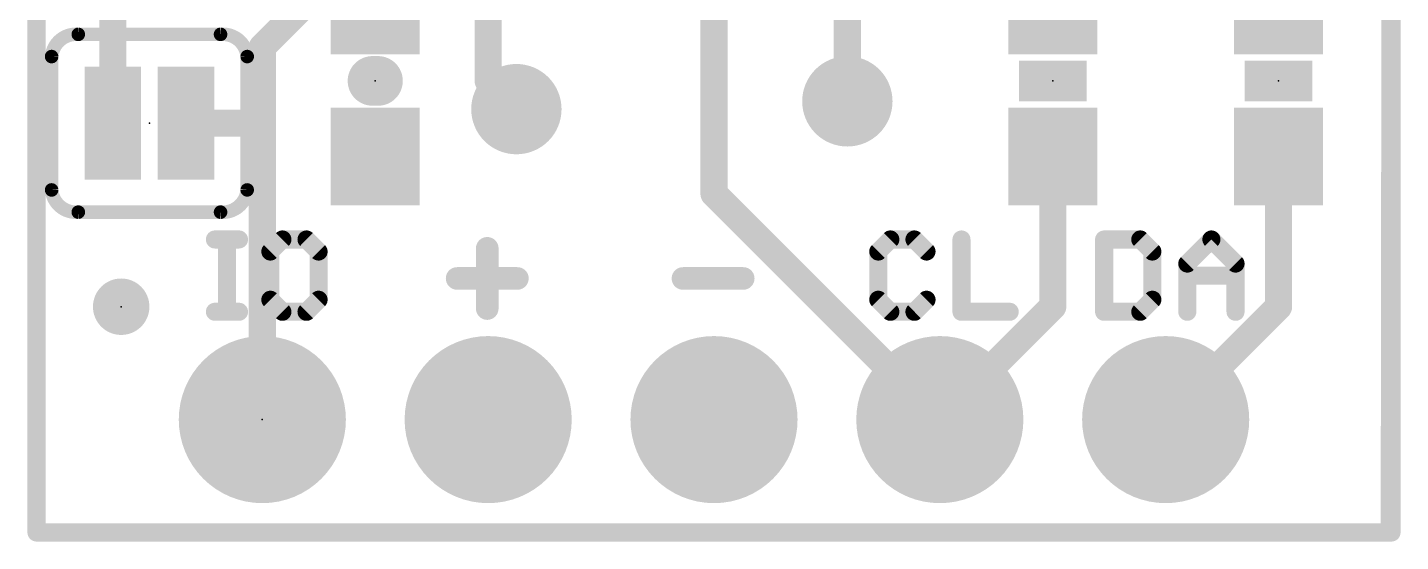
# Model space of a CAD drawing. Extents: x -25.4 to 15.3, y -10.2 to 15.3.
# Drawn here: x -0.1 to 15.34, y -0.1 to 5.68 of the extents above; entities that cross this region are included whole.
import ezdxf

# ---------------------------------------------------------------- set-up
doc = ezdxf.new("R2010")
doc.units = 0
for name, color, linetype in [('1', 12, 'CONTINUOUS'), ('17', 110, 'CONTINUOUS'), ('18', 110, 'CONTINUOUS'), ('20', 53, 'CONTINUOUS'), ('21', 41, 'CONTINUOUS'), ('23', 53, 'CONTINUOUS')]:
    doc.layers.add(name, color=color, linetype=linetype)

# ---------------------------------------------------------------- blocks, each defined once
blk = doc.blocks.new('RECT')
blk.add_solid([(-0.5, -0.5), (0.5, -0.5), (-0.5, 0.5), (0.5, 0.5)])
blk = doc.blocks.new('PIE')
at = {"const_width": 0.5}
blk.add_lwpolyline([(0, -0.25, 1), (0, 0.25, 1), (0, -0.25)], format="xyb", dxfattribs=at)
blk = doc.blocks.new('ROUNDP')
at = {"const_width": 0.5}
blk.add_lwpolyline([(0, -0.25, 1), (0, 0.25, 1), (0, -0.25)], format="xyb", dxfattribs=at)
blk = doc.blocks.new('ROUNDV')
at = {"const_width": 0.5}
blk.add_lwpolyline([(0, -0.25, 1), (0, 0.25, 1), (0, -0.25)], format="xyb", dxfattribs=at)

msp = doc.modelspace()

# ---------------------------------------------------------------- linework, layer by layer
at = {"layer": '1'}
for points, const_width in [([(0, 15.24), (0, 0)], 0.2032), ([(15.24, 0), (15.24, 15.24)], 0.2032), ([(0.8581, 4.6037), (0.8581, 6.0968)], 0.3048), ([(7.62, 6.17), (7.62, 3.81)], 0.3048), ([(9.12, 6.17), (9.12, 4.85)], 0.3048), ([(3.009, 5.93), (2.54, 5.461)], 0.3048), ([(5.08, 5.93), (5.08, 5.08)], 0.3048), ([(2.54, 4.6037), (2.54, 5.461)], 0.3048), ([(5.08, 5.08), (5.3975, 4.7625)], 0.3048), ([(2.54, 4.6037), (1.6819, 4.6037)], 0.3048), ([(2.54, 1.27), (2.54, 4.6037)], 0.3048), ([(11.43, 4.23), (11.43, 2.54)], 0.3048), ([(13.97, 4.23), (13.97, 2.54)], 0.3048), ([(7.62, 3.81), (10.16, 1.27)], 0.3048), ([(11.43, 2.54), (10.16, 1.27)], 0.3048), ([(13.97, 2.54), (12.7, 1.27)], 0.3048), ([(0, 0), (15.24, 0)], 0.2032)]:
    msp.add_lwpolyline(points, dxfattribs=dict(at, const_width=const_width))
for points, const_width in [([(2.6162, 5.461, 1), (2.4638, 5.461)], 0.1524), ([(2.4861, 5.5149, 1), (2.5939, 5.4071)], 0.1524), ([(5.1339, 5.1339, 1), (5.0261, 5.0261)], 0.1524), ([(5.0038, 5.08, 1), (5.1562, 5.08)], 0.1524), ([(5.3436, 4.7086, 1), (5.4514, 4.8164)], 0.1524), ([(9.0438, 4.85, 1), (9.1962, 4.85)], 0.1524), ([(0.7819, 4.6037, 1), (0.9343, 4.6037)], 0.1524), ([(1.6819, 4.6799, 1), (1.6819, 4.5275)], 0.1524), ([(2.6162, 4.6037, 1), (2.4638, 4.6037)], 0.1524), ([(2.4638, 4.6037, 1), (2.6162, 4.6037)], 0.1524), ([(2.54, 4.5275, 1), (2.54, 4.6799)], 0.1524), ([(11.5062, 4.23, 1), (11.3538, 4.23)], 0.1524), ([(14.0462, 4.23, 1), (13.8938, 4.23)], 0.1524), ([(7.6739, 3.8639, 1), (7.5661, 3.7561)], 0.1524), ([(7.5438, 3.81, 1), (7.6962, 3.81)], 0.1524), ([(11.4839, 2.4861, 1), (11.3761, 2.5939)], 0.1524), ([(14.0239, 2.4861, 1), (13.9161, 2.5939)], 0.1524), ([(11.3538, 2.54, 1), (11.5062, 2.54)], 0.1524), ([(13.8938, 2.54, 1), (14.0462, 2.54)], 0.1524), ([(10.1061, 1.3239, 1), (10.2139, 1.2161)], 0.1524), ([(10.1061, 1.2161, 1), (10.2139, 1.3239)], 0.1524), ([(12.6461, 1.3239, 1), (12.7539, 1.2161)], 0.1524), ([(2.4638, 1.27, 1), (2.6162, 1.27)], 0.1524), ([(0, 0.0508, 1), (0, -0.0508)], 0.1016), ([(-0.0508, 0, 1), (0.0508, 0)], 0.1016), ([(15.1892, 0, 1), (15.2908, 0)], 0.1016), ([(15.24, -0.0508, 1), (15.24, 0.0508)], 0.1016)]:
    msp.add_lwpolyline(points, format="xyb", dxfattribs=dict(at, const_width=const_width))
at = {"layer": '20', "const_width": 0.2032}
for points in [[(0, 15.24), (0, 0)], [(15.22, 0), (15.24, 15.24)], [(0, 0), (15.22, 0)]]:
    msp.add_lwpolyline(points, dxfattribs=at)
at = {"layer": '20', "const_width": 0.1016}
for points in [[(0, 0.0508, 1), (0, -0.0508)], [(-0.0508, 0, 1), (0.0508, 0)], [(15.1692, 0.0001, 1), (15.2708, -0.0001)], [(15.22, -0.0508, 1), (15.22, 0.0508)]]:
    msp.add_lwpolyline(points, format="xyb", dxfattribs=at)
at = {"layer": '21'}
for points, const_width in [([(0.47, 5.6038, 0.4142), (0.17, 5.3538)], 0.1524), ([(0.47, 5.6419, 1), (0.47, 5.5657)], 0.0762), ([(0.4666, 5.5658, 1), (0.4734, 5.6417)], 0.0762), ([(2.37, 5.3538, 0.4142), (2.07, 5.6038)], 0.1524), ([(2.0666, 5.6417, 1), (2.0734, 5.5658)], 0.0762), ([(2.07, 5.5657, 1), (2.07, 5.6419)], 0.0762), ([(0.2081, 5.3538, 1), (0.1319, 5.3538)], 0.0762), ([(2.4081, 5.3538, 1), (2.3319, 5.3538)], 0.0762), ([(0.1321, 5.3572, 1), (0.2079, 5.3503)], 0.0762), ([(2.3321, 5.3503, 1), (2.4079, 5.3572)], 0.0762), ([(3.7795, 5.2197, 1), (3.7795, 4.9403)], 0.2794), ([(3.8405, 4.9403, 1), (3.8405, 5.2197)], 0.2794), ([(0.17, 3.8538, 0.4148), (0.47, 3.6038)], 0.1524), ([(0.2079, 3.8572, 1), (0.1321, 3.8503)], 0.0762), ([(0.1319, 3.8538, 1), (0.2081, 3.8538)], 0.0762), ([(2.07, 3.6038, 0.4142), (2.37, 3.8538)], 0.1524), ([(2.3319, 3.8538, 1), (2.4081, 3.8538)], 0.0762), ([(2.4079, 3.8503, 1), (2.3321, 3.8572)], 0.0762), ([(0.47, 3.6419, 1), (0.47, 3.5657)], 0.0762), ([(0.4735, 3.5658, 1), (0.4665, 3.6417)], 0.0762), ([(2.0734, 3.6417, 1), (2.0666, 3.5658)], 0.0762), ([(2.07, 3.5657, 1), (2.07, 3.6419)], 0.0762), ([(2.0066, 3.3471, 1), (2.0066, 3.2455)], 0.1016), ([(2.193, 3.2963, 1), (2.0914, 3.2963)], 0.1016), ([(2.2778, 3.2455, 1), (2.2778, 3.3471)], 0.1016), ([(2.7659, 3.3471, 1), (2.7659, 3.2455)], 0.1016), ([(2.8018, 3.2604, 1), (2.7299, 3.3323)], 0.1016), ([(3.0729, 3.3323, 1), (3.0011, 3.2604)], 0.1016), ([(3.037, 3.2455, 1), (3.037, 3.3471)], 0.1016), ([(9.6034, 3.3471, 1), (9.6034, 3.2455)], 0.1016), ([(9.6394, 3.2604, 1), (9.5675, 3.3323)], 0.1016), ([(9.9105, 3.3323, 1), (9.8387, 3.2604)], 0.1016), ([(9.8746, 3.2455, 1), (9.8746, 3.3471)], 0.1016), ([(10.4542, 3.2963, 1), (10.3526, 3.2963)], 0.1016), ([(12.0587, 3.2963, 1), (11.9571, 3.2963)], 0.1016), ([(12.0079, 3.3471, 1), (12.0079, 3.2455)], 0.1016), ([(12.4505, 3.3323, 1), (12.3787, 3.2604)], 0.1016), ([(12.4146, 3.2455, 1), (12.4146, 3.3471)], 0.1016), ([(13.2505, 3.3323, 1), (13.1786, 3.2604)], 0.1016), ([(13.2505, 3.2604, 1), (13.1786, 3.3323)], 0.1016), ([(2.6811, 3.1608, 1), (2.5795, 3.1608)], 0.1016), ([(2.5944, 3.1967, 1), (2.6662, 3.1248)], 0.1016), ([(3.2234, 3.1608, 1), (3.1218, 3.1608)], 0.1016), ([(3.1367, 3.1248, 1), (3.2085, 3.1967)], 0.1016), ([(5.1332, 3.1969, 1), (5.0062, 3.1969)], 0.127), ([(9.5187, 3.1608, 1), (9.417, 3.1608)], 0.1016), ([(9.4319, 3.1967, 1), (9.5038, 3.1248)], 0.1016), ([(9.9743, 3.1248, 1), (10.0461, 3.1967)], 0.1016), ([(12.601, 3.1608, 1), (12.4994, 3.1608)], 0.1016), ([(12.5143, 3.1248, 1), (12.5861, 3.1967)], 0.1016), ([(12.9074, 3.0611, 1), (12.9793, 2.9893)], 0.1016), ([(12.9942, 3.0252, 1), (12.8926, 3.0252)], 0.1016), ([(13.5365, 3.0252, 1), (13.4349, 3.0252)], 0.1016), ([(13.4498, 2.9893, 1), (13.5216, 3.0611)], 0.1016), ([(4.7308, 2.9214, 1), (4.7308, 2.7944)], 0.127), ([(5.4087, 2.7944, 1), (5.4087, 2.9214)], 0.127), ([(7.2708, 2.9214, 1), (7.2708, 2.7944)], 0.127), ([(7.9487, 2.7944, 1), (7.9487, 2.9214)], 0.127), ([(12.9434, 2.9404, 1), (12.9434, 2.8388)], 0.1016), ([(13.4857, 2.8388, 1), (13.4857, 2.9404)], 0.1016), ([(2.6662, 2.6544, 1), (2.5944, 2.5825)], 0.1016), ([(2.5795, 2.6184, 1), (2.6811, 2.6184)], 0.1016), ([(3.1218, 2.6184, 1), (3.2234, 2.6184)], 0.1016), ([(3.2085, 2.5825, 1), (3.1367, 2.6544)], 0.1016), ([(9.5038, 2.6544, 1), (9.4319, 2.5825)], 0.1016), ([(9.417, 2.6184, 1), (9.5187, 2.6184)], 0.1016), ([(10.0461, 2.5825, 1), (9.9743, 2.6544)], 0.1016), ([(12.4994, 2.6184, 1), (12.601, 2.6184)], 0.1016), ([(12.5861, 2.5825, 1), (12.5143, 2.6544)], 0.1016), ([(2.0066, 2.5337, 1), (2.0066, 2.432)], 0.1016), ([(2.0914, 2.4829, 1), (2.193, 2.4829)], 0.1016), ([(2.2778, 2.432, 1), (2.2778, 2.5337)], 0.1016), ([(2.7659, 2.5337, 1), (2.7659, 2.432)], 0.1016), ([(2.7299, 2.4469, 1), (2.8018, 2.5188)], 0.1016), ([(3.0011, 2.5188, 1), (3.0729, 2.4469)], 0.1016), ([(3.037, 2.432, 1), (3.037, 2.5337)], 0.1016), ([(5.0062, 2.519, 1), (5.1332, 2.519)], 0.127), ([(9.6034, 2.5337, 1), (9.6034, 2.432)], 0.1016), ([(9.5675, 2.4469, 1), (9.6394, 2.5188)], 0.1016), ([(9.8387, 2.5188, 1), (9.9105, 2.4469)], 0.1016), ([(9.8746, 2.432, 1), (9.8746, 2.5337)], 0.1016), ([(10.4034, 2.5337, 1), (10.4034, 2.432)], 0.1016), ([(10.3526, 2.4829, 1), (10.4542, 2.4829)], 0.1016), ([(10.9457, 2.432, 1), (10.9457, 2.5337)], 0.1016), ([(12.0079, 2.5337, 1), (12.0079, 2.432)], 0.1016), ([(11.9571, 2.4829, 1), (12.0587, 2.4829)], 0.1016), ([(12.3787, 2.5188, 1), (12.4505, 2.4469)], 0.1016), ([(12.4146, 2.432, 1), (12.4146, 2.5337)], 0.1016), ([(12.8926, 2.4829, 1), (12.9942, 2.4829)], 0.1016), ([(13.4349, 2.4829, 1), (13.5365, 2.4829)], 0.1016)]:
    msp.add_lwpolyline(points, format="xyb", dxfattribs=dict(at, const_width=const_width))
for points, const_width in [([(0.47, 5.6038), (2.07, 5.6038)], 0.1524), ([(0.17, 3.8538), (0.17, 5.3538)], 0.1524), ([(2.37, 3.8538), (2.37, 5.3538)], 0.1524), ([(3.8405, 5.08), (3.7795, 5.08)], 0.5588), ([(2.07, 3.6038), (0.47, 3.6038)], 0.1524), ([(2.0066, 3.2963), (2.2778, 3.2963)], 0.2032), ([(2.1422, 2.4829), (2.1422, 3.2963)], 0.2032), ([(2.7659, 3.2963), (2.6303, 3.1608)], 0.2032), ([(3.037, 3.2963), (2.7659, 3.2963)], 0.2032), ([(3.1726, 3.1608), (3.037, 3.2963)], 0.2032), ([(9.6034, 3.2963), (9.4679, 3.1608)], 0.2032), ([(9.8746, 3.2963), (9.6034, 3.2963)], 0.2032), ([(10.0102, 3.1608), (9.8746, 3.2963)], 0.2032), ([(10.4034, 3.2963), (10.4034, 2.4829)], 0.2032), ([(12.0079, 3.2963), (12.0079, 2.4829)], 0.2032), ([(12.4146, 3.2963), (12.0079, 3.2963)], 0.2032), ([(12.5502, 3.1608), (12.4146, 3.2963)], 0.2032), ([(12.9434, 3.0252), (13.2145, 3.2963)], 0.2032), ([(13.2145, 3.2963), (13.4857, 3.0252)], 0.2032), ([(2.6303, 3.1608), (2.6303, 2.6184)], 0.2032), ([(3.1726, 2.6184), (3.1726, 3.1608)], 0.2032), ([(5.0697, 3.1969), (5.0697, 2.519)], 0.254), ([(9.4679, 3.1608), (9.4679, 2.6184)], 0.2032), ([(12.5502, 2.6184), (12.5502, 3.1608)], 0.2032), ([(12.9434, 2.4829), (12.9434, 3.0252)], 0.2032), ([(13.4857, 3.0252), (13.4857, 2.4829)], 0.2032), ([(4.7308, 2.8579), (5.4087, 2.8579)], 0.254), ([(7.2708, 2.8579), (7.9487, 2.8579)], 0.254), ([(12.9434, 2.8896), (13.4857, 2.8896)], 0.2032), ([(2.6303, 2.6184), (2.7659, 2.4829)], 0.2032), ([(3.037, 2.4829), (3.1726, 2.6184)], 0.2032), ([(9.4679, 2.6184), (9.6034, 2.4829)], 0.2032), ([(9.8746, 2.4829), (10.0102, 2.6184)], 0.2032), ([(12.4146, 2.4829), (12.5502, 2.6184)], 0.2032), ([(2.0066, 2.4829), (2.2778, 2.4829)], 0.2032), ([(2.7659, 2.4829), (3.037, 2.4829)], 0.2032), ([(9.6034, 2.4829), (9.8746, 2.4829)], 0.2032), ([(10.4034, 2.4829), (10.9457, 2.4829)], 0.2032), ([(12.0079, 2.4829), (12.4146, 2.4829)], 0.2032)]:
    msp.add_lwpolyline(points, dxfattribs=dict(at, const_width=const_width))
at = {"layer": '23'}
for p in [(3.81, 5.08), (11.43, 5.08), (13.97, 5.08), (1.27, 4.6037), (0.9525, 2.54), (2.54, 1.27)]:
    msp.add_point(p, dxfattribs=at)

# ---------------------------------------------------------------- block references
at = {"layer": '1', "xscale": 1.1}
for p, rotation in [((3.81, 5.93), 270), ((11.43, 5.93), 90), ((13.97, 5.93), 90), ((3.81, 4.23), 270), ((11.43, 4.23), 90), ((13.97, 4.23), 90)]:
    msp.add_blockref('RECT', p, dxfattribs=dict(at, rotation=rotation))
at = {"layer": '1', "xscale": 0.635}
for name, p, yscale in [('RECT', (0.8581, 4.6037), 1.27), ('RECT', (1.6819, 4.6037), 1.27), ('PIE', (0.9525, 2.54), 0.635)]:
    msp.add_blockref(name, p, dxfattribs=dict(at, yscale=yscale))
at = {"layer": '17', "xscale": 1.8796, "yscale": 1.8796, "rotation": 90}
for p in [(2.54, 1.27), (5.08, 1.27), (7.62, 1.27), (10.16, 1.27), (12.7, 1.27)]:
    msp.add_blockref('ROUNDP', p, dxfattribs=at)
at = {"layer": '18', "xscale": 1.016, "yscale": 1.016}
for p in [(5.3975, 4.7625), (5.3975, 4.7625), (9.12, 4.85), (9.12, 4.85)]:
    msp.add_blockref('ROUNDV', p, dxfattribs=at)
at = {"layer": '21', "xscale": 0.4572, "yscale": 0.762, "rotation": 90}
for p in [(11.43, 5.08), (13.97, 5.08)]:
    msp.add_blockref('RECT', p, dxfattribs=at)

doc.saveas('drawing.dxf')
